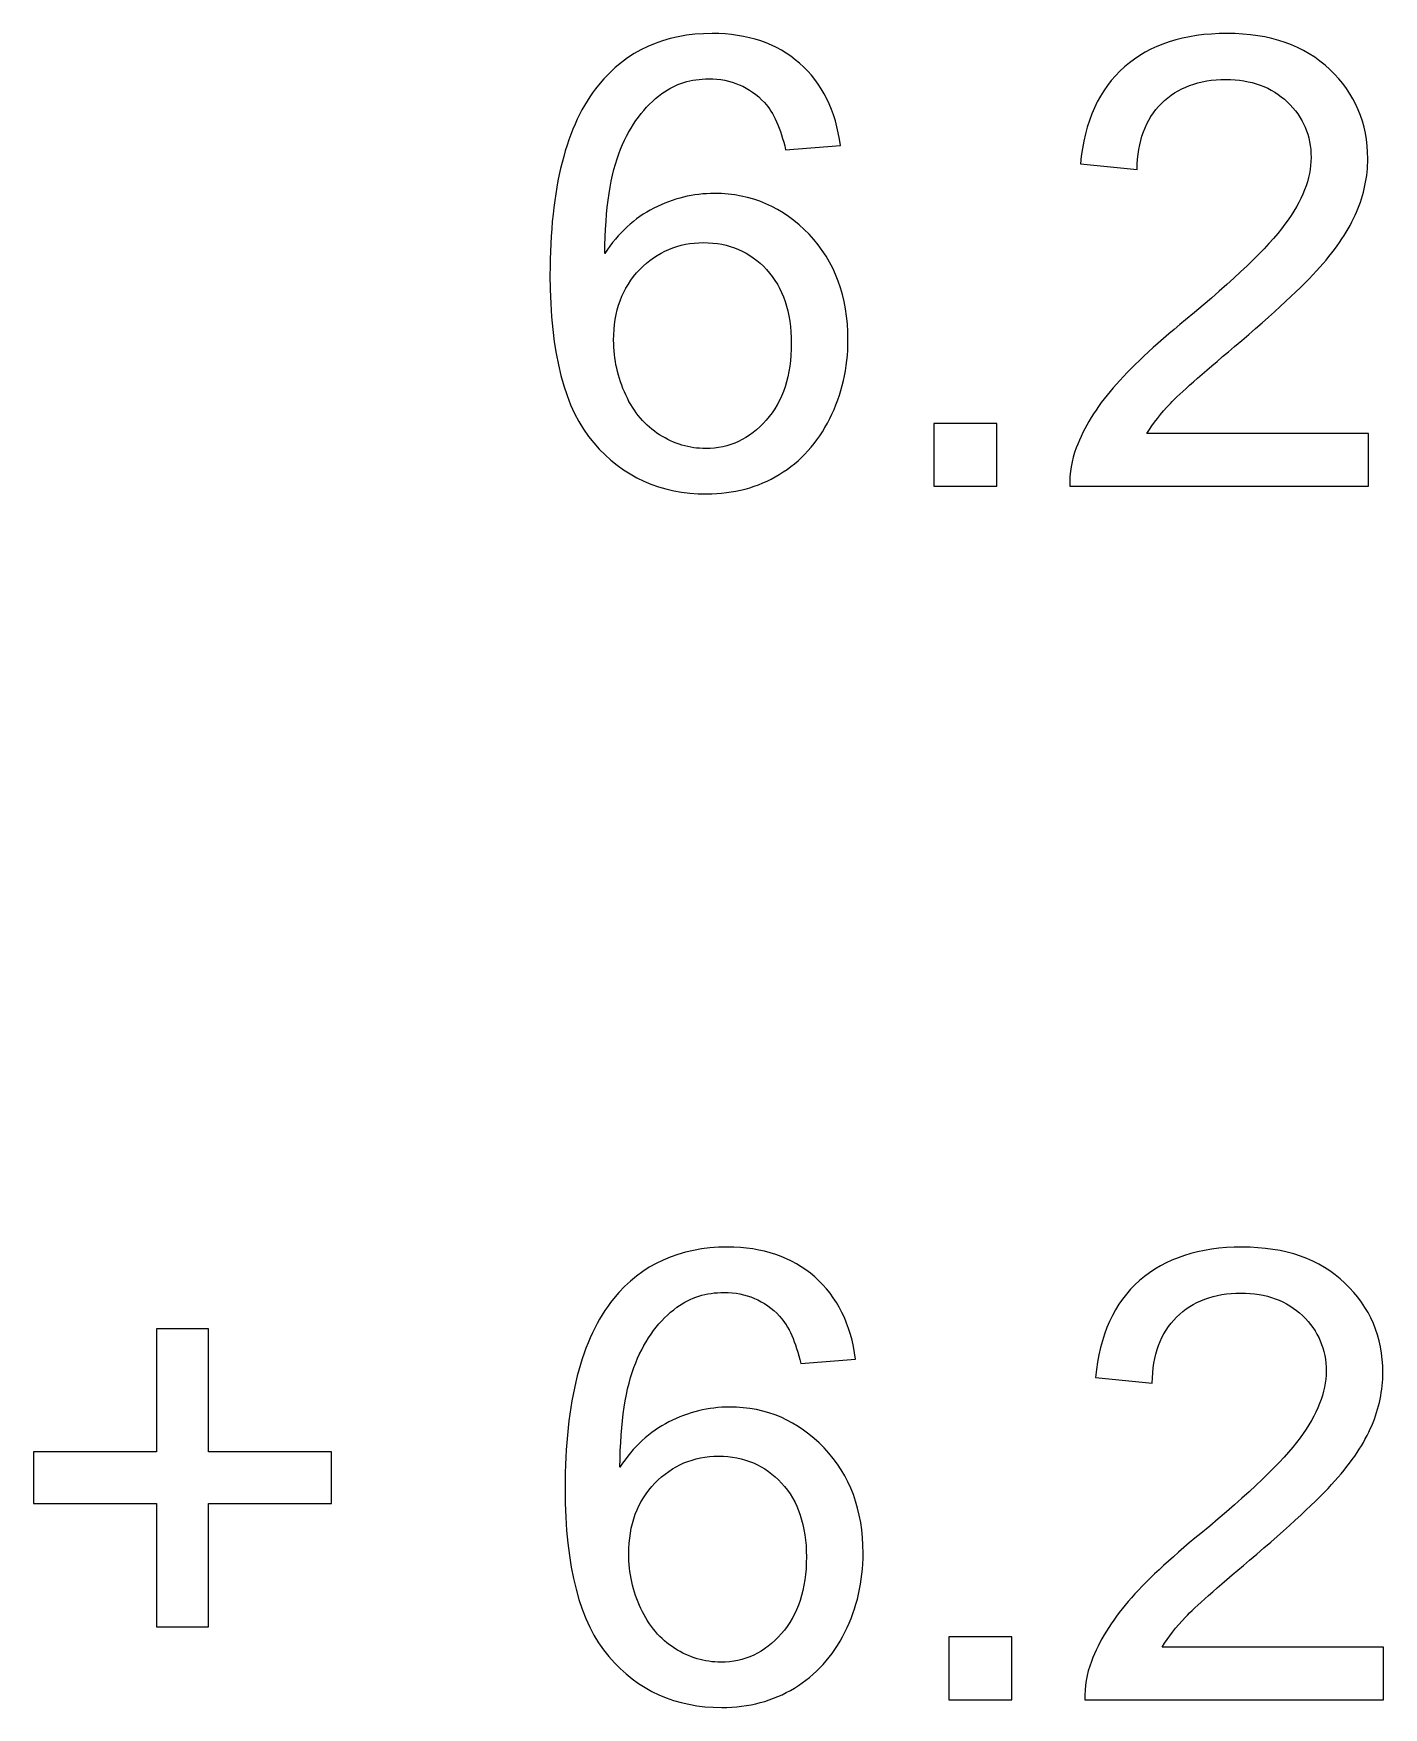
# Model space of a CAD drawing. Header units: millimetres. Extents: x -489 to 489, y -241 to 468.
# Drawn here: x -401.59 to -374.37, y -187.69 to -153.93 of the extents above; entities that cross this region are included whole.
import ezdxf

# ---------------------------------------------------------------- set-up
doc = ezdxf.new("R2010")
doc.units = ezdxf.units.MM
doc.header["$MEASUREMENT"] = 0
doc.layers.add('Layer 1', color=7, linetype='Continuous')

msp = doc.modelspace()

# ---------------------------------------------------------------- linework, layer by layer
at = {"layer": 'Layer 1', "color": 250}
for points, knots in [([(-385.3186, -156.1949), (-385.3186, -156.1949), (-386.4235, -156.2838), (-386.4235, -156.2838), (-386.4235, -156.2838), (-386.523, -155.8456), (-386.6648, -155.526), (-386.8489, -155.3271), (-386.8489, -155.3271), (-387.1516, -155.0074), (-387.5263, -154.8487), (-387.9708, -154.8487), (-387.9708, -154.8487), (-388.3285, -154.8487), (-388.646, -154.9482), (-388.919, -155.1471), (-388.919, -155.1471), (-389.2704, -155.4033), (-389.5456, -155.7758), (-389.7509, -156.2669), (-389.7509, -156.2669), (-389.9541, -156.76), (-390.0599, -157.4607), (-390.0684, -158.3687), (-390.0684, -158.3687), (-389.7996, -157.9602), (-389.4694, -157.6554), (-389.0799, -157.4585), (-389.0799, -157.4585), (-388.6904, -157.2596), (-388.284, -157.1601), (-387.8565, -157.1601), (-387.8565, -157.1601), (-387.1114, -157.1601), (-386.4764, -157.4353), (-385.9515, -157.9835), (-385.9515, -157.9835), (-385.4287, -158.5317), (-385.1662, -159.2387), (-385.1662, -160.1086), (-385.1662, -160.1086), (-385.1662, -160.6801), (-385.289, -161.2093), (-385.5345, -161.7003), (-385.5345, -161.7003), (-385.7821, -162.1914), (-386.1187, -162.5661), (-386.5505, -162.8264), (-386.5505, -162.8264), (-386.9802, -163.0868), (-387.4691, -163.218), (-388.0152, -163.218), (-388.0152, -163.218), (-388.9444, -163.218), (-389.7043, -162.8751), (-390.2928, -162.1914), (-390.2928, -162.1914), (-390.8791, -161.5077), (-391.1733, -160.3795), (-391.1733, -158.809), (-391.1733, -158.809), (-391.1733, -157.0521), (-390.8473, -155.7737), (-390.1975, -154.9757), (-390.1975, -154.9757), (-389.6302, -154.2814), (-388.8661, -153.9343), (-387.903, -153.9343), (-387.903, -153.9343), (-387.1876, -153.9343), (-386.5992, -154.1354), (-386.142, -154.5354), (-386.142, -154.5354), (-385.6848, -154.9355), (-385.4096, -155.4879), (-385.3186, -156.1949)], [0, 0, 0, 0, 0.05, 0.05, 0.05, 0.05, 0.1, 0.1, 0.1, 0.1, 0.15, 0.15, 0.15, 0.15, 0.2, 0.2, 0.2, 0.2, 0.25, 0.25, 0.25, 0.25, 0.3, 0.3, 0.3, 0.3, 0.35, 0.35, 0.35, 0.35, 0.4, 0.4, 0.4, 0.4, 0.45, 0.45, 0.45, 0.45, 0.5, 0.5, 0.5, 0.5, 0.55, 0.55, 0.55, 0.55, 0.6, 0.6, 0.6, 0.6, 0.65, 0.65, 0.65, 0.65, 0.7, 0.7, 0.7, 0.7, 0.75, 0.75, 0.75, 0.75, 0.8, 0.8, 0.8, 0.8, 0.85, 0.85, 0.85, 0.85, 0.9, 0.9, 0.9, 0.9, 1, 1, 1, 1]), ([(-374.676, -161.9988), (-374.676, -161.9988), (-374.676, -163.0656), (-374.676, -163.0656), (-374.676, -163.0656), (-374.676, -163.0656), (-380.6958, -163.0656), (-380.6958, -163.0656), (-380.6958, -163.0656), (-380.7043, -162.7968), (-380.6598, -162.5385), (-380.5646, -162.2888), (-380.5646, -162.2888), (-380.41, -161.8803), (-380.1624, -161.476), (-379.8216, -161.0802), (-379.8216, -161.0802), (-379.4808, -160.6843), (-378.994, -160.2271), (-378.3611, -159.7086), (-378.3611, -159.7086), (-377.3769, -158.8979), (-376.708, -158.2565), (-376.3587, -157.7824), (-376.3587, -157.7824), (-376.0074, -157.3083), (-375.8317, -156.8595), (-375.8317, -156.4362), (-375.8317, -156.4362), (-375.8317, -155.9938), (-375.9904, -155.6213), (-376.3079, -155.3165), (-376.3079, -155.3165), (-376.6254, -155.0138), (-377.0403, -154.8614), (-377.5504, -154.8614), (-377.5504, -154.8614), (-378.0902, -154.8614), (-378.522, -155.0223), (-378.8458, -155.344), (-378.8458, -155.344), (-379.1697, -155.6636), (-379.3327, -156.1081), (-379.3369, -156.6775), (-379.3369, -156.6775), (-379.3369, -156.6775), (-380.4799, -156.5632), (-380.4799, -156.5632), (-380.4799, -156.5632), (-380.4016, -155.7081), (-380.1052, -155.0561), (-379.593, -154.6074), (-379.593, -154.6074), (-379.0787, -154.1587), (-378.3907, -153.9343), (-377.525, -153.9343), (-377.525, -153.9343), (-376.653, -153.9343), (-375.9608, -154.1756), (-375.4528, -154.6603), (-375.4528, -154.6603), (-374.9427, -155.145), (-374.6887, -155.7462), (-374.6887, -156.4616), (-374.6887, -156.4616), (-374.6887, -156.8257), (-374.7628, -157.1834), (-374.9131, -157.5347), (-374.9131, -157.5347), (-375.0612, -157.8882), (-375.3089, -158.2586), (-375.6539, -158.6481), (-375.6539, -158.6481), (-376.001, -159.0355), (-376.5746, -159.571), (-377.3747, -160.2483), (-377.3747, -160.2483), (-378.0457, -160.8113), (-378.4775, -161.1923), (-378.668, -161.3934), (-378.668, -161.3934), (-378.8585, -161.5945), (-379.0152, -161.7956), (-379.14, -161.9988), (-379.14, -161.9988), (-379.14, -161.9988), (-374.676, -161.9988), (-374.676, -161.9988)], [0, 0, 0, 0, 0.0434783, 0.0434783, 0.0434783, 0.0434783, 0.0869565, 0.0869565, 0.0869565, 0.0869565, 0.1304348, 0.1304348, 0.1304348, 0.1304348, 0.173913, 0.173913, 0.173913, 0.173913, 0.2173913, 0.2173913, 0.2173913, 0.2173913, 0.2608696, 0.2608696, 0.2608696, 0.2608696, 0.3043478, 0.3043478, 0.3043478, 0.3043478, 0.3478261, 0.3478261, 0.3478261, 0.3478261, 0.3913043, 0.3913043, 0.3913043, 0.3913043, 0.4347826, 0.4347826, 0.4347826, 0.4347826, 0.4782609, 0.4782609, 0.4782609, 0.4782609, 0.5217391, 0.5217391, 0.5217391, 0.5217391, 0.5652174, 0.5652174, 0.5652174, 0.5652174, 0.6086957, 0.6086957, 0.6086957, 0.6086957, 0.6521739, 0.6521739, 0.6521739, 0.6521739, 0.6956522, 0.6956522, 0.6956522, 0.6956522, 0.7391304, 0.7391304, 0.7391304, 0.7391304, 0.7826087, 0.7826087, 0.7826087, 0.7826087, 0.826087, 0.826087, 0.826087, 0.826087, 0.8695652, 0.8695652, 0.8695652, 0.8695652, 0.9130435, 0.9130435, 0.9130435, 0.9130435, 1, 1, 1, 1]), ([(-389.8906, -160.1192), (-389.8906, -160.5044), (-389.808, -160.8727), (-389.6451, -161.2241), (-389.6451, -161.2241), (-389.4821, -161.5755), (-389.2535, -161.8422), (-388.9635, -162.0263), (-388.9635, -162.0263), (-388.6714, -162.2105), (-388.3624, -162.3036), (-388.0343, -162.3036), (-388.0343, -162.3036), (-387.558, -162.3036), (-387.1516, -162.1131), (-386.8151, -161.7321), (-386.8151, -161.7321), (-386.4785, -161.3511), (-386.3092, -160.8346), (-386.3092, -160.1806), (-386.3092, -160.1806), (-386.3092, -159.5519), (-386.4764, -159.0566), (-386.8087, -158.6947), (-386.8087, -158.6947), (-387.141, -158.3327), (-387.5644, -158.1507), (-388.0787, -158.1507), (-388.0787, -158.1507), (-388.5825, -158.1507), (-389.0122, -158.3327), (-389.3635, -158.6947), (-389.3635, -158.6947), (-389.7149, -159.0566), (-389.8906, -159.5308), (-389.8906, -160.1192)], [0, 0, 0, 0, 0.1, 0.1, 0.1, 0.1, 0.2, 0.2, 0.2, 0.2, 0.3, 0.3, 0.3, 0.3, 0.4, 0.4, 0.4, 0.4, 0.5, 0.5, 0.5, 0.5, 0.6, 0.6, 0.6, 0.6, 0.7, 0.7, 0.7, 0.7, 0.8, 0.8, 0.8, 0.8, 1, 1, 1, 1]), ([(-383.4369, -163.0656), (-383.4369, -163.0656), (-383.4369, -161.7956), (-383.4369, -161.7956), (-383.4369, -161.7956), (-383.4369, -161.7956), (-382.1669, -161.7956), (-382.1669, -161.7956), (-382.1669, -161.7956), (-382.1669, -161.7956), (-382.1669, -163.0656), (-382.1669, -163.0656), (-382.1669, -163.0656), (-382.1669, -163.0656), (-383.4369, -163.0656), (-383.4369, -163.0656)], [0, 0, 0, 0, 0.2, 0.2, 0.2, 0.2, 0.4, 0.4, 0.4, 0.4, 0.6, 0.6, 0.6, 0.6, 1, 1, 1, 1]), ([(-385.0138, -180.6671), (-385.0138, -180.6671), (-386.1187, -180.756), (-386.1187, -180.756), (-386.1187, -180.756), (-386.2182, -180.3178), (-386.36, -179.9982), (-386.5441, -179.7993), (-386.5441, -179.7993), (-386.8468, -179.4796), (-387.2215, -179.3209), (-387.666, -179.3209), (-387.666, -179.3209), (-388.0237, -179.3209), (-388.3412, -179.4204), (-388.6142, -179.6193), (-388.6142, -179.6193), (-388.9656, -179.8755), (-389.2408, -180.248), (-389.4461, -180.7391), (-389.4461, -180.7391), (-389.6493, -181.2322), (-389.7551, -181.9329), (-389.7636, -182.8409), (-389.7636, -182.8409), (-389.4948, -182.4324), (-389.1646, -182.1276), (-388.7751, -181.9307), (-388.7751, -181.9307), (-388.3856, -181.7318), (-387.9792, -181.6323), (-387.5517, -181.6323), (-387.5517, -181.6323), (-386.8066, -181.6323), (-386.1716, -181.9075), (-385.6467, -182.4557), (-385.6467, -182.4557), (-385.1239, -183.0039), (-384.8614, -183.7109), (-384.8614, -184.5808), (-384.8614, -184.5808), (-384.8614, -185.1523), (-384.9842, -185.6815), (-385.2297, -186.1725), (-385.2297, -186.1725), (-385.4773, -186.6636), (-385.8139, -187.0383), (-386.2457, -187.2986), (-386.2457, -187.2986), (-386.6754, -187.559), (-387.1643, -187.6902), (-387.7104, -187.6902), (-387.7104, -187.6902), (-388.6396, -187.6902), (-389.3995, -187.3473), (-389.988, -186.6636), (-389.988, -186.6636), (-390.5743, -185.9799), (-390.8685, -184.8517), (-390.8685, -183.2812), (-390.8685, -183.2812), (-390.8685, -181.5243), (-390.5425, -180.2459), (-389.8927, -179.4479), (-389.8927, -179.4479), (-389.3254, -178.7536), (-388.5613, -178.4065), (-387.5982, -178.4065), (-387.5982, -178.4065), (-386.8828, -178.4065), (-386.2944, -178.6076), (-385.8372, -179.0076), (-385.8372, -179.0076), (-385.38, -179.4077), (-385.1048, -179.9601), (-385.0138, -180.6671)], [0, 0, 0, 0, 0.05, 0.05, 0.05, 0.05, 0.1, 0.1, 0.1, 0.1, 0.15, 0.15, 0.15, 0.15, 0.2, 0.2, 0.2, 0.2, 0.25, 0.25, 0.25, 0.25, 0.3, 0.3, 0.3, 0.3, 0.35, 0.35, 0.35, 0.35, 0.4, 0.4, 0.4, 0.4, 0.45, 0.45, 0.45, 0.45, 0.5, 0.5, 0.5, 0.5, 0.55, 0.55, 0.55, 0.55, 0.6, 0.6, 0.6, 0.6, 0.65, 0.65, 0.65, 0.65, 0.7, 0.7, 0.7, 0.7, 0.75, 0.75, 0.75, 0.75, 0.8, 0.8, 0.8, 0.8, 0.85, 0.85, 0.85, 0.85, 0.9, 0.9, 0.9, 0.9, 1, 1, 1, 1]), ([(-374.3712, -186.471), (-374.3712, -186.471), (-374.3712, -187.5378), (-374.3712, -187.5378), (-374.3712, -187.5378), (-374.3712, -187.5378), (-380.391, -187.5378), (-380.391, -187.5378), (-380.391, -187.5378), (-380.3995, -187.269), (-380.355, -187.0107), (-380.2598, -186.761), (-380.2598, -186.761), (-380.1052, -186.3525), (-379.8576, -185.9482), (-379.5168, -185.5524), (-379.5168, -185.5524), (-379.176, -185.1565), (-378.6892, -184.6993), (-378.0563, -184.1808), (-378.0563, -184.1808), (-377.0721, -183.3701), (-376.4032, -182.7287), (-376.0539, -182.2546), (-376.0539, -182.2546), (-375.7026, -181.7805), (-375.5269, -181.3317), (-375.5269, -180.9084), (-375.5269, -180.9084), (-375.5269, -180.466), (-375.6856, -180.0935), (-376.0031, -179.7887), (-376.0031, -179.7887), (-376.3206, -179.486), (-376.7355, -179.3336), (-377.2456, -179.3336), (-377.2456, -179.3336), (-377.7854, -179.3336), (-378.2172, -179.4945), (-378.541, -179.8162), (-378.541, -179.8162), (-378.8649, -180.1358), (-379.0279, -180.5803), (-379.0321, -181.1497), (-379.0321, -181.1497), (-379.0321, -181.1497), (-380.1751, -181.0354), (-380.1751, -181.0354), (-380.1751, -181.0354), (-380.0968, -180.1803), (-379.8004, -179.5283), (-379.2882, -179.0796), (-379.2882, -179.0796), (-378.7739, -178.6309), (-378.0859, -178.4065), (-377.2202, -178.4065), (-377.2202, -178.4065), (-376.3482, -178.4065), (-375.656, -178.6478), (-375.148, -179.1325), (-375.148, -179.1325), (-374.6379, -179.6172), (-374.3839, -180.2184), (-374.3839, -180.9338), (-374.3839, -180.9338), (-374.3839, -181.2979), (-374.458, -181.6556), (-374.6083, -182.0069), (-374.6083, -182.0069), (-374.7564, -182.3604), (-375.0041, -182.7308), (-375.3491, -183.1203), (-375.3491, -183.1203), (-375.6962, -183.5077), (-376.2698, -184.0432), (-377.0699, -184.7205), (-377.0699, -184.7205), (-377.7409, -185.2835), (-378.1727, -185.6645), (-378.3632, -185.8656), (-378.3632, -185.8656), (-378.5537, -186.0667), (-378.7104, -186.2678), (-378.8352, -186.471), (-378.8352, -186.471), (-378.8352, -186.471), (-374.3712, -186.471), (-374.3712, -186.471)], [0, 0, 0, 0, 0.0434783, 0.0434783, 0.0434783, 0.0434783, 0.0869565, 0.0869565, 0.0869565, 0.0869565, 0.1304348, 0.1304348, 0.1304348, 0.1304348, 0.173913, 0.173913, 0.173913, 0.173913, 0.2173913, 0.2173913, 0.2173913, 0.2173913, 0.2608696, 0.2608696, 0.2608696, 0.2608696, 0.3043478, 0.3043478, 0.3043478, 0.3043478, 0.3478261, 0.3478261, 0.3478261, 0.3478261, 0.3913043, 0.3913043, 0.3913043, 0.3913043, 0.4347826, 0.4347826, 0.4347826, 0.4347826, 0.4782609, 0.4782609, 0.4782609, 0.4782609, 0.5217391, 0.5217391, 0.5217391, 0.5217391, 0.5652174, 0.5652174, 0.5652174, 0.5652174, 0.6086957, 0.6086957, 0.6086957, 0.6086957, 0.6521739, 0.6521739, 0.6521739, 0.6521739, 0.6956522, 0.6956522, 0.6956522, 0.6956522, 0.7391304, 0.7391304, 0.7391304, 0.7391304, 0.7826087, 0.7826087, 0.7826087, 0.7826087, 0.826087, 0.826087, 0.826087, 0.826087, 0.8695652, 0.8695652, 0.8695652, 0.8695652, 0.9130435, 0.9130435, 0.9130435, 0.9130435, 1, 1, 1, 1]), ([(-399.1087, -186.0646), (-399.1087, -186.0646), (-399.1087, -183.5754), (-399.1087, -183.5754), (-399.1087, -183.5754), (-399.1087, -183.5754), (-401.5852, -183.5754), (-401.5852, -183.5754), (-401.5852, -183.5754), (-401.5852, -183.5754), (-401.5852, -182.534), (-401.5852, -182.534), (-401.5852, -182.534), (-401.5852, -182.534), (-399.1087, -182.534), (-399.1087, -182.534), (-399.1087, -182.534), (-399.1087, -182.534), (-399.1087, -180.0575), (-399.1087, -180.0575), (-399.1087, -180.0575), (-399.1087, -180.0575), (-398.0546, -180.0575), (-398.0546, -180.0575), (-398.0546, -180.0575), (-398.0546, -180.0575), (-398.0546, -182.534), (-398.0546, -182.534), (-398.0546, -182.534), (-398.0546, -182.534), (-395.5781, -182.534), (-395.5781, -182.534), (-395.5781, -182.534), (-395.5781, -182.534), (-395.5781, -183.5754), (-395.5781, -183.5754), (-395.5781, -183.5754), (-395.5781, -183.5754), (-398.0546, -183.5754), (-398.0546, -183.5754), (-398.0546, -183.5754), (-398.0546, -183.5754), (-398.0546, -186.0646), (-398.0546, -186.0646), (-398.0546, -186.0646), (-398.0546, -186.0646), (-399.1087, -186.0646), (-399.1087, -186.0646)], [0, 0, 0, 0, 0.0769231, 0.0769231, 0.0769231, 0.0769231, 0.1538462, 0.1538462, 0.1538462, 0.1538462, 0.2307692, 0.2307692, 0.2307692, 0.2307692, 0.3076923, 0.3076923, 0.3076923, 0.3076923, 0.3846154, 0.3846154, 0.3846154, 0.3846154, 0.4615385, 0.4615385, 0.4615385, 0.4615385, 0.5384615, 0.5384615, 0.5384615, 0.5384615, 0.6153846, 0.6153846, 0.6153846, 0.6153846, 0.6923077, 0.6923077, 0.6923077, 0.6923077, 0.7692308, 0.7692308, 0.7692308, 0.7692308, 0.8461538, 0.8461538, 0.8461538, 0.8461538, 1, 1, 1, 1]), ([(-389.5858, -184.5914), (-389.5858, -184.9766), (-389.5032, -185.3449), (-389.3403, -185.6963), (-389.3403, -185.6963), (-389.1773, -186.0477), (-388.9487, -186.3144), (-388.6587, -186.4985), (-388.6587, -186.4985), (-388.3666, -186.6827), (-388.0576, -186.7758), (-387.7295, -186.7758), (-387.7295, -186.7758), (-387.2532, -186.7758), (-386.8468, -186.5853), (-386.5103, -186.2043), (-386.5103, -186.2043), (-386.1737, -185.8233), (-386.0044, -185.3068), (-386.0044, -184.6528), (-386.0044, -184.6528), (-386.0044, -184.0241), (-386.1716, -183.5288), (-386.5039, -183.1669), (-386.5039, -183.1669), (-386.8362, -182.8049), (-387.2596, -182.6229), (-387.7739, -182.6229), (-387.7739, -182.6229), (-388.2777, -182.6229), (-388.7074, -182.8049), (-389.0587, -183.1669), (-389.0587, -183.1669), (-389.4101, -183.5288), (-389.5858, -184.003), (-389.5858, -184.5914)], [0, 0, 0, 0, 0.1, 0.1, 0.1, 0.1, 0.2, 0.2, 0.2, 0.2, 0.3, 0.3, 0.3, 0.3, 0.4, 0.4, 0.4, 0.4, 0.5, 0.5, 0.5, 0.5, 0.6, 0.6, 0.6, 0.6, 0.7, 0.7, 0.7, 0.7, 0.8, 0.8, 0.8, 0.8, 1, 1, 1, 1]), ([(-383.1321, -187.5378), (-383.1321, -187.5378), (-383.1321, -186.2678), (-383.1321, -186.2678), (-383.1321, -186.2678), (-383.1321, -186.2678), (-381.8621, -186.2678), (-381.8621, -186.2678), (-381.8621, -186.2678), (-381.8621, -186.2678), (-381.8621, -187.5378), (-381.8621, -187.5378), (-381.8621, -187.5378), (-381.8621, -187.5378), (-383.1321, -187.5378), (-383.1321, -187.5378)], [0, 0, 0, 0, 0.2, 0.2, 0.2, 0.2, 0.4, 0.4, 0.4, 0.4, 0.6, 0.6, 0.6, 0.6, 1, 1, 1, 1])]:
    msp.add_open_spline(points, degree=3, knots=knots, dxfattribs=at)
at = {"layer": 'Layer 1', "color": 250, "lineweight": 9}
for points, knots in [([(-385.3186, -156.1949), (-385.3186, -156.1949), (-386.4235, -156.2838), (-386.4235, -156.2838), (-386.4235, -156.2838), (-386.523, -155.8456), (-386.6648, -155.526), (-386.8489, -155.3271), (-386.8489, -155.3271), (-387.1516, -155.0074), (-387.5263, -154.8487), (-387.9708, -154.8487), (-387.9708, -154.8487), (-388.3285, -154.8487), (-388.646, -154.9482), (-388.919, -155.1471), (-388.919, -155.1471), (-389.2704, -155.4033), (-389.5456, -155.7758), (-389.7509, -156.2669), (-389.7509, -156.2669), (-389.9541, -156.76), (-390.0599, -157.4607), (-390.0684, -158.3687), (-390.0684, -158.3687), (-389.7996, -157.9602), (-389.4694, -157.6554), (-389.0799, -157.4585), (-389.0799, -157.4585), (-388.6904, -157.2596), (-388.284, -157.1601), (-387.8565, -157.1601), (-387.8565, -157.1601), (-387.1114, -157.1601), (-386.4764, -157.4353), (-385.9515, -157.9835), (-385.9515, -157.9835), (-385.4287, -158.5317), (-385.1662, -159.2387), (-385.1662, -160.1086), (-385.1662, -160.1086), (-385.1662, -160.6801), (-385.289, -161.2093), (-385.5345, -161.7003), (-385.5345, -161.7003), (-385.7821, -162.1914), (-386.1187, -162.5661), (-386.5505, -162.8264), (-386.5505, -162.8264), (-386.9802, -163.0868), (-387.4691, -163.218), (-388.0152, -163.218), (-388.0152, -163.218), (-388.9444, -163.218), (-389.7043, -162.8751), (-390.2928, -162.1914), (-390.2928, -162.1914), (-390.8791, -161.5077), (-391.1733, -160.3795), (-391.1733, -158.809), (-391.1733, -158.809), (-391.1733, -157.0521), (-390.8473, -155.7737), (-390.1975, -154.9757), (-390.1975, -154.9757), (-389.6302, -154.2814), (-388.8661, -153.9343), (-387.903, -153.9343), (-387.903, -153.9343), (-387.1876, -153.9343), (-386.5992, -154.1354), (-386.142, -154.5354), (-386.142, -154.5354), (-385.6848, -154.9355), (-385.4096, -155.4879), (-385.3186, -156.1949)], [0, 0, 0, 0, 0.05, 0.05, 0.05, 0.05, 0.1, 0.1, 0.1, 0.1, 0.15, 0.15, 0.15, 0.15, 0.2, 0.2, 0.2, 0.2, 0.25, 0.25, 0.25, 0.25, 0.3, 0.3, 0.3, 0.3, 0.35, 0.35, 0.35, 0.35, 0.4, 0.4, 0.4, 0.4, 0.45, 0.45, 0.45, 0.45, 0.5, 0.5, 0.5, 0.5, 0.55, 0.55, 0.55, 0.55, 0.6, 0.6, 0.6, 0.6, 0.65, 0.65, 0.65, 0.65, 0.7, 0.7, 0.7, 0.7, 0.75, 0.75, 0.75, 0.75, 0.8, 0.8, 0.8, 0.8, 0.85, 0.85, 0.85, 0.85, 0.9, 0.9, 0.9, 0.9, 1, 1, 1, 1]), ([(-374.676, -161.9988), (-374.676, -161.9988), (-374.676, -163.0656), (-374.676, -163.0656), (-374.676, -163.0656), (-374.676, -163.0656), (-380.6958, -163.0656), (-380.6958, -163.0656), (-380.6958, -163.0656), (-380.7043, -162.7968), (-380.6598, -162.5385), (-380.5646, -162.2888), (-380.5646, -162.2888), (-380.41, -161.8803), (-380.1624, -161.476), (-379.8216, -161.0802), (-379.8216, -161.0802), (-379.4808, -160.6843), (-378.994, -160.2271), (-378.3611, -159.7086), (-378.3611, -159.7086), (-377.3769, -158.8979), (-376.708, -158.2565), (-376.3587, -157.7824), (-376.3587, -157.7824), (-376.0074, -157.3083), (-375.8317, -156.8595), (-375.8317, -156.4362), (-375.8317, -156.4362), (-375.8317, -155.9938), (-375.9904, -155.6213), (-376.3079, -155.3165), (-376.3079, -155.3165), (-376.6254, -155.0138), (-377.0403, -154.8614), (-377.5504, -154.8614), (-377.5504, -154.8614), (-378.0902, -154.8614), (-378.522, -155.0223), (-378.8458, -155.344), (-378.8458, -155.344), (-379.1697, -155.6636), (-379.3327, -156.1081), (-379.3369, -156.6775), (-379.3369, -156.6775), (-379.3369, -156.6775), (-380.4799, -156.5632), (-380.4799, -156.5632), (-380.4799, -156.5632), (-380.4016, -155.7081), (-380.1052, -155.0561), (-379.593, -154.6074), (-379.593, -154.6074), (-379.0787, -154.1587), (-378.3907, -153.9343), (-377.525, -153.9343), (-377.525, -153.9343), (-376.653, -153.9343), (-375.9608, -154.1756), (-375.4528, -154.6603), (-375.4528, -154.6603), (-374.9427, -155.145), (-374.6887, -155.7462), (-374.6887, -156.4616), (-374.6887, -156.4616), (-374.6887, -156.8257), (-374.7628, -157.1834), (-374.9131, -157.5347), (-374.9131, -157.5347), (-375.0612, -157.8882), (-375.3089, -158.2586), (-375.6539, -158.6481), (-375.6539, -158.6481), (-376.001, -159.0355), (-376.5746, -159.571), (-377.3747, -160.2483), (-377.3747, -160.2483), (-378.0457, -160.8113), (-378.4775, -161.1923), (-378.668, -161.3934), (-378.668, -161.3934), (-378.8585, -161.5945), (-379.0152, -161.7956), (-379.14, -161.9988), (-379.14, -161.9988), (-379.14, -161.9988), (-374.676, -161.9988), (-374.676, -161.9988)], [0, 0, 0, 0, 0.0434783, 0.0434783, 0.0434783, 0.0434783, 0.0869565, 0.0869565, 0.0869565, 0.0869565, 0.1304348, 0.1304348, 0.1304348, 0.1304348, 0.173913, 0.173913, 0.173913, 0.173913, 0.2173913, 0.2173913, 0.2173913, 0.2173913, 0.2608696, 0.2608696, 0.2608696, 0.2608696, 0.3043478, 0.3043478, 0.3043478, 0.3043478, 0.3478261, 0.3478261, 0.3478261, 0.3478261, 0.3913043, 0.3913043, 0.3913043, 0.3913043, 0.4347826, 0.4347826, 0.4347826, 0.4347826, 0.4782609, 0.4782609, 0.4782609, 0.4782609, 0.5217391, 0.5217391, 0.5217391, 0.5217391, 0.5652174, 0.5652174, 0.5652174, 0.5652174, 0.6086957, 0.6086957, 0.6086957, 0.6086957, 0.6521739, 0.6521739, 0.6521739, 0.6521739, 0.6956522, 0.6956522, 0.6956522, 0.6956522, 0.7391304, 0.7391304, 0.7391304, 0.7391304, 0.7826087, 0.7826087, 0.7826087, 0.7826087, 0.826087, 0.826087, 0.826087, 0.826087, 0.8695652, 0.8695652, 0.8695652, 0.8695652, 0.9130435, 0.9130435, 0.9130435, 0.9130435, 1, 1, 1, 1]), ([(-389.8906, -160.1192), (-389.8906, -160.5044), (-389.808, -160.8727), (-389.6451, -161.2241), (-389.6451, -161.2241), (-389.4821, -161.5755), (-389.2535, -161.8422), (-388.9635, -162.0263), (-388.9635, -162.0263), (-388.6714, -162.2105), (-388.3624, -162.3036), (-388.0343, -162.3036), (-388.0343, -162.3036), (-387.558, -162.3036), (-387.1516, -162.1131), (-386.8151, -161.7321), (-386.8151, -161.7321), (-386.4785, -161.3511), (-386.3092, -160.8346), (-386.3092, -160.1806), (-386.3092, -160.1806), (-386.3092, -159.5519), (-386.4764, -159.0566), (-386.8087, -158.6947), (-386.8087, -158.6947), (-387.141, -158.3327), (-387.5644, -158.1507), (-388.0787, -158.1507), (-388.0787, -158.1507), (-388.5825, -158.1507), (-389.0122, -158.3327), (-389.3635, -158.6947), (-389.3635, -158.6947), (-389.7149, -159.0566), (-389.8906, -159.5308), (-389.8906, -160.1192)], [0, 0, 0, 0, 0.1, 0.1, 0.1, 0.1, 0.2, 0.2, 0.2, 0.2, 0.3, 0.3, 0.3, 0.3, 0.4, 0.4, 0.4, 0.4, 0.5, 0.5, 0.5, 0.5, 0.6, 0.6, 0.6, 0.6, 0.7, 0.7, 0.7, 0.7, 0.8, 0.8, 0.8, 0.8, 1, 1, 1, 1]), ([(-383.4369, -163.0656), (-383.4369, -163.0656), (-383.4369, -161.7956), (-383.4369, -161.7956), (-383.4369, -161.7956), (-383.4369, -161.7956), (-382.1669, -161.7956), (-382.1669, -161.7956), (-382.1669, -161.7956), (-382.1669, -161.7956), (-382.1669, -163.0656), (-382.1669, -163.0656), (-382.1669, -163.0656), (-382.1669, -163.0656), (-383.4369, -163.0656), (-383.4369, -163.0656)], [0, 0, 0, 0, 0.2, 0.2, 0.2, 0.2, 0.4, 0.4, 0.4, 0.4, 0.6, 0.6, 0.6, 0.6, 1, 1, 1, 1]), ([(-385.0138, -180.6671), (-385.0138, -180.6671), (-386.1187, -180.756), (-386.1187, -180.756), (-386.1187, -180.756), (-386.2182, -180.3178), (-386.36, -179.9982), (-386.5441, -179.7993), (-386.5441, -179.7993), (-386.8468, -179.4796), (-387.2215, -179.3209), (-387.666, -179.3209), (-387.666, -179.3209), (-388.0237, -179.3209), (-388.3412, -179.4204), (-388.6142, -179.6193), (-388.6142, -179.6193), (-388.9656, -179.8755), (-389.2408, -180.248), (-389.4461, -180.7391), (-389.4461, -180.7391), (-389.6493, -181.2322), (-389.7551, -181.9329), (-389.7636, -182.8409), (-389.7636, -182.8409), (-389.4948, -182.4324), (-389.1646, -182.1276), (-388.7751, -181.9307), (-388.7751, -181.9307), (-388.3856, -181.7318), (-387.9792, -181.6323), (-387.5517, -181.6323), (-387.5517, -181.6323), (-386.8066, -181.6323), (-386.1716, -181.9075), (-385.6467, -182.4557), (-385.6467, -182.4557), (-385.1239, -183.0039), (-384.8614, -183.7109), (-384.8614, -184.5808), (-384.8614, -184.5808), (-384.8614, -185.1523), (-384.9842, -185.6815), (-385.2297, -186.1725), (-385.2297, -186.1725), (-385.4773, -186.6636), (-385.8139, -187.0383), (-386.2457, -187.2986), (-386.2457, -187.2986), (-386.6754, -187.559), (-387.1643, -187.6902), (-387.7104, -187.6902), (-387.7104, -187.6902), (-388.6396, -187.6902), (-389.3995, -187.3473), (-389.988, -186.6636), (-389.988, -186.6636), (-390.5743, -185.9799), (-390.8685, -184.8517), (-390.8685, -183.2812), (-390.8685, -183.2812), (-390.8685, -181.5243), (-390.5425, -180.2459), (-389.8927, -179.4479), (-389.8927, -179.4479), (-389.3254, -178.7536), (-388.5613, -178.4065), (-387.5982, -178.4065), (-387.5982, -178.4065), (-386.8828, -178.4065), (-386.2944, -178.6076), (-385.8372, -179.0076), (-385.8372, -179.0076), (-385.38, -179.4077), (-385.1048, -179.9601), (-385.0138, -180.6671)], [0, 0, 0, 0, 0.05, 0.05, 0.05, 0.05, 0.1, 0.1, 0.1, 0.1, 0.15, 0.15, 0.15, 0.15, 0.2, 0.2, 0.2, 0.2, 0.25, 0.25, 0.25, 0.25, 0.3, 0.3, 0.3, 0.3, 0.35, 0.35, 0.35, 0.35, 0.4, 0.4, 0.4, 0.4, 0.45, 0.45, 0.45, 0.45, 0.5, 0.5, 0.5, 0.5, 0.55, 0.55, 0.55, 0.55, 0.6, 0.6, 0.6, 0.6, 0.65, 0.65, 0.65, 0.65, 0.7, 0.7, 0.7, 0.7, 0.75, 0.75, 0.75, 0.75, 0.8, 0.8, 0.8, 0.8, 0.85, 0.85, 0.85, 0.85, 0.9, 0.9, 0.9, 0.9, 1, 1, 1, 1]), ([(-374.3712, -186.471), (-374.3712, -186.471), (-374.3712, -187.5378), (-374.3712, -187.5378), (-374.3712, -187.5378), (-374.3712, -187.5378), (-380.391, -187.5378), (-380.391, -187.5378), (-380.391, -187.5378), (-380.3995, -187.269), (-380.355, -187.0107), (-380.2598, -186.761), (-380.2598, -186.761), (-380.1052, -186.3525), (-379.8576, -185.9482), (-379.5168, -185.5524), (-379.5168, -185.5524), (-379.176, -185.1565), (-378.6892, -184.6993), (-378.0563, -184.1808), (-378.0563, -184.1808), (-377.0721, -183.3701), (-376.4032, -182.7287), (-376.0539, -182.2546), (-376.0539, -182.2546), (-375.7026, -181.7805), (-375.5269, -181.3317), (-375.5269, -180.9084), (-375.5269, -180.9084), (-375.5269, -180.466), (-375.6856, -180.0935), (-376.0031, -179.7887), (-376.0031, -179.7887), (-376.3206, -179.486), (-376.7355, -179.3336), (-377.2456, -179.3336), (-377.2456, -179.3336), (-377.7854, -179.3336), (-378.2172, -179.4945), (-378.541, -179.8162), (-378.541, -179.8162), (-378.8649, -180.1358), (-379.0279, -180.5803), (-379.0321, -181.1497), (-379.0321, -181.1497), (-379.0321, -181.1497), (-380.1751, -181.0354), (-380.1751, -181.0354), (-380.1751, -181.0354), (-380.0968, -180.1803), (-379.8004, -179.5283), (-379.2882, -179.0796), (-379.2882, -179.0796), (-378.7739, -178.6309), (-378.0859, -178.4065), (-377.2202, -178.4065), (-377.2202, -178.4065), (-376.3482, -178.4065), (-375.656, -178.6478), (-375.148, -179.1325), (-375.148, -179.1325), (-374.6379, -179.6172), (-374.3839, -180.2184), (-374.3839, -180.9338), (-374.3839, -180.9338), (-374.3839, -181.2979), (-374.458, -181.6556), (-374.6083, -182.0069), (-374.6083, -182.0069), (-374.7564, -182.3604), (-375.0041, -182.7308), (-375.3491, -183.1203), (-375.3491, -183.1203), (-375.6962, -183.5077), (-376.2698, -184.0432), (-377.0699, -184.7205), (-377.0699, -184.7205), (-377.7409, -185.2835), (-378.1727, -185.6645), (-378.3632, -185.8656), (-378.3632, -185.8656), (-378.5537, -186.0667), (-378.7104, -186.2678), (-378.8352, -186.471), (-378.8352, -186.471), (-378.8352, -186.471), (-374.3712, -186.471), (-374.3712, -186.471)], [0, 0, 0, 0, 0.0434783, 0.0434783, 0.0434783, 0.0434783, 0.0869565, 0.0869565, 0.0869565, 0.0869565, 0.1304348, 0.1304348, 0.1304348, 0.1304348, 0.173913, 0.173913, 0.173913, 0.173913, 0.2173913, 0.2173913, 0.2173913, 0.2173913, 0.2608696, 0.2608696, 0.2608696, 0.2608696, 0.3043478, 0.3043478, 0.3043478, 0.3043478, 0.3478261, 0.3478261, 0.3478261, 0.3478261, 0.3913043, 0.3913043, 0.3913043, 0.3913043, 0.4347826, 0.4347826, 0.4347826, 0.4347826, 0.4782609, 0.4782609, 0.4782609, 0.4782609, 0.5217391, 0.5217391, 0.5217391, 0.5217391, 0.5652174, 0.5652174, 0.5652174, 0.5652174, 0.6086957, 0.6086957, 0.6086957, 0.6086957, 0.6521739, 0.6521739, 0.6521739, 0.6521739, 0.6956522, 0.6956522, 0.6956522, 0.6956522, 0.7391304, 0.7391304, 0.7391304, 0.7391304, 0.7826087, 0.7826087, 0.7826087, 0.7826087, 0.826087, 0.826087, 0.826087, 0.826087, 0.8695652, 0.8695652, 0.8695652, 0.8695652, 0.9130435, 0.9130435, 0.9130435, 0.9130435, 1, 1, 1, 1]), ([(-399.1087, -186.0646), (-399.1087, -186.0646), (-399.1087, -183.5754), (-399.1087, -183.5754), (-399.1087, -183.5754), (-399.1087, -183.5754), (-401.5852, -183.5754), (-401.5852, -183.5754), (-401.5852, -183.5754), (-401.5852, -183.5754), (-401.5852, -182.534), (-401.5852, -182.534), (-401.5852, -182.534), (-401.5852, -182.534), (-399.1087, -182.534), (-399.1087, -182.534), (-399.1087, -182.534), (-399.1087, -182.534), (-399.1087, -180.0575), (-399.1087, -180.0575), (-399.1087, -180.0575), (-399.1087, -180.0575), (-398.0546, -180.0575), (-398.0546, -180.0575), (-398.0546, -180.0575), (-398.0546, -180.0575), (-398.0546, -182.534), (-398.0546, -182.534), (-398.0546, -182.534), (-398.0546, -182.534), (-395.5781, -182.534), (-395.5781, -182.534), (-395.5781, -182.534), (-395.5781, -182.534), (-395.5781, -183.5754), (-395.5781, -183.5754), (-395.5781, -183.5754), (-395.5781, -183.5754), (-398.0546, -183.5754), (-398.0546, -183.5754), (-398.0546, -183.5754), (-398.0546, -183.5754), (-398.0546, -186.0646), (-398.0546, -186.0646), (-398.0546, -186.0646), (-398.0546, -186.0646), (-399.1087, -186.0646), (-399.1087, -186.0646)], [0, 0, 0, 0, 0.0769231, 0.0769231, 0.0769231, 0.0769231, 0.1538462, 0.1538462, 0.1538462, 0.1538462, 0.2307692, 0.2307692, 0.2307692, 0.2307692, 0.3076923, 0.3076923, 0.3076923, 0.3076923, 0.3846154, 0.3846154, 0.3846154, 0.3846154, 0.4615385, 0.4615385, 0.4615385, 0.4615385, 0.5384615, 0.5384615, 0.5384615, 0.5384615, 0.6153846, 0.6153846, 0.6153846, 0.6153846, 0.6923077, 0.6923077, 0.6923077, 0.6923077, 0.7692308, 0.7692308, 0.7692308, 0.7692308, 0.8461538, 0.8461538, 0.8461538, 0.8461538, 1, 1, 1, 1]), ([(-389.5858, -184.5914), (-389.5858, -184.9766), (-389.5032, -185.3449), (-389.3403, -185.6963), (-389.3403, -185.6963), (-389.1773, -186.0477), (-388.9487, -186.3144), (-388.6587, -186.4985), (-388.6587, -186.4985), (-388.3666, -186.6827), (-388.0576, -186.7758), (-387.7295, -186.7758), (-387.7295, -186.7758), (-387.2532, -186.7758), (-386.8468, -186.5853), (-386.5103, -186.2043), (-386.5103, -186.2043), (-386.1737, -185.8233), (-386.0044, -185.3068), (-386.0044, -184.6528), (-386.0044, -184.6528), (-386.0044, -184.0241), (-386.1716, -183.5288), (-386.5039, -183.1669), (-386.5039, -183.1669), (-386.8362, -182.8049), (-387.2596, -182.6229), (-387.7739, -182.6229), (-387.7739, -182.6229), (-388.2777, -182.6229), (-388.7074, -182.8049), (-389.0587, -183.1669), (-389.0587, -183.1669), (-389.4101, -183.5288), (-389.5858, -184.003), (-389.5858, -184.5914)], [0, 0, 0, 0, 0.1, 0.1, 0.1, 0.1, 0.2, 0.2, 0.2, 0.2, 0.3, 0.3, 0.3, 0.3, 0.4, 0.4, 0.4, 0.4, 0.5, 0.5, 0.5, 0.5, 0.6, 0.6, 0.6, 0.6, 0.7, 0.7, 0.7, 0.7, 0.8, 0.8, 0.8, 0.8, 1, 1, 1, 1]), ([(-383.1321, -187.5378), (-383.1321, -187.5378), (-383.1321, -186.2678), (-383.1321, -186.2678), (-383.1321, -186.2678), (-383.1321, -186.2678), (-381.8621, -186.2678), (-381.8621, -186.2678), (-381.8621, -186.2678), (-381.8621, -186.2678), (-381.8621, -187.5378), (-381.8621, -187.5378), (-381.8621, -187.5378), (-381.8621, -187.5378), (-383.1321, -187.5378), (-383.1321, -187.5378)], [0, 0, 0, 0, 0.2, 0.2, 0.2, 0.2, 0.4, 0.4, 0.4, 0.4, 0.6, 0.6, 0.6, 0.6, 1, 1, 1, 1])]:
    msp.add_open_spline(points, degree=3, knots=knots, dxfattribs=at)

doc.saveas('drawing.dxf')
